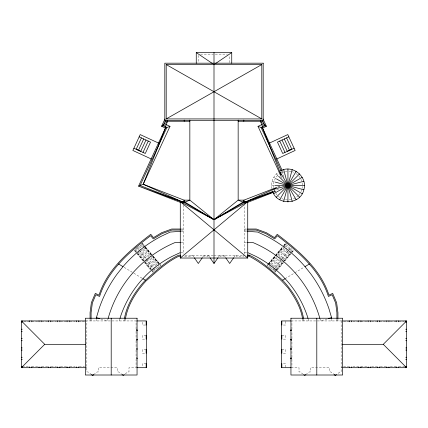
<?xml version="1.0" encoding="UTF-8"?>
<svg xmlns="http://www.w3.org/2000/svg" width="428" height="428" viewBox="0 0 428 428"><rect width="100%" height="100%" fill="white"/><g stroke="black" fill="none" stroke-linecap="round" stroke-linejoin="round"><path stroke-width="0.32" stroke-dasharray="2.14 1.6" d="M220.329 255.216L220.329 256.388L223.352 256.388L223.352 255.216M229.429 62.611L229.429 55.442M236.4 255.211L236.4 256.388L243.42 256.388L243.42 255.211M244.383 253.981L244.383 205.14M285.572 367.32L285.572 363.586L281.838 363.586M285.572 321.31L285.572 325.045L282.459 325.045M291.928 359.408L291.928 367.695L299.012 367.695L299.012 371.948L300.183 371.948L302.735 373.89M291.928 357.278L291.928 350.056M291.928 347.927L291.928 340.704M291.928 338.575L291.928 331.352M291.928 329.223L291.928 320.936L342.213 320.936M331.582 320.93L331.582 319.62M336.911 320.936L336.911 319.031M337.927 320.936L337.927 319.015M341.148 320.936L341.148 371.948L339.971 371.948L336.403 374.666M271.855 188.566C270.442 182.098 273.599 175.068 279.206 171.612M123.901 320.936L124.323 318.972M124.933 320.936L125.345 319.042M119.252 320.93L119.803 319.079M202.642 257.281L204.081 255.216M218.317 257.281L219.762 255.216M233.998 257.281L235.443 255.211M281.651 259.352L272.855 270.769L274.551 268.779M282.052 258.833L288.451 250.53M288.852 250.011L291.249 246.897M267.206 265.2L268.468 263.691M268.886 263.188L283.159 246.111M283.577 245.608L285.257 243.596M268.313 264.418L275.027 256.377M275.45 255.88L282.587 247.336M284.267 245.33L285.941 243.318L282.962 246.796M268.8 264.82L275.514 256.784M275.932 256.281L283.069 247.742M283.491 247.24L286.428 243.725L283.406 247.17M268.629 266.387L269.891 264.884M270.309 264.381L277.446 255.837M277.868 255.339L284.583 247.298M285 246.796L286.68 244.789M269.035 267.58L277.012 258.036M278.692 256.024L284.567 248.994M286.246 246.983L287.926 244.977M269.966 268.361L271.229 266.853M271.646 266.35L278.366 258.314M278.783 257.811L285.497 249.77M285.92 249.267L288.44 246.255M270.956 269.185L272.636 267.174M273.053 266.671L280.19 258.132M280.608 257.629L287.744 249.091M288.167 248.588L289.847 246.576M272.363 269.506L274.043 267.495M274.46 266.997L281.175 258.956M281.597 258.453L290.414 247.903M274.974 268.276L282.111 259.737M282.528 259.234L289.665 250.69M290.082 250.193L292.185 247.678M274.118 270.972L275.798 268.966M276.221 268.463L282.935 260.427M283.352 259.924L290.072 251.883M290.489 251.38L292.586 248.871M274.792 271.539L275.632 270.533M276.049 270.031L282.769 261.99M283.186 261.492L289.906 253.451M290.323 252.948L292.843 249.936M274.856 272.443L276.114 270.935M276.536 270.432L282.833 262.899M284.513 260.887L290.805 253.355M291.227 252.852L293.324 250.337L292.014 251.803M277.644 269.651L293.592 250.562M268.067 264.215L274.878 256.249M275.3 255.751L282.534 247.293M266.633 266.43L267.923 264.948M268.356 264.451L282.978 247.662M274.813 271.555L275.675 270.566M276.103 270.073L282.983 262.171M283.416 261.679L290.296 253.777M93.582 374.666L97.151 371.948L98.328 371.948L98.328 367.695L117.518 367.695L117.518 371.948L118.695 371.948L122.264 374.666M125.265 373.89L127.817 371.948L128.989 371.948L128.989 367.695L136.072 367.695L136.072 359.408M305.736 374.666L309.305 371.948L310.482 371.948L310.482 367.695L329.672 367.695L329.672 371.948L330.849 371.948L334.418 374.666M285.091 278.714L294.186 273.198M294.753 272.85L303.853 267.339M278.098 187.261L280.527 186.164M277.355 187.132L279.832 186.169M273.085 191.3L279.275 188.887M273.861 192.177L276.349 191.209M273.786 191.798L276.916 190.658M327.286 318.93L320.54 320.936A116.175 116.175 0 0 0 320.042 319.085M181.076 231.281L183.617 231.099M244.383 242.623L246.993 242.59M200.502 54.142L213.358 54.142M215.284 54.142L227.498 54.142M271.454 185.517L274.749 185.517M180.974 229.023L183.617 229.023M244.383 229.023L247.026 229.023M181.012 230.034L183.617 230.034M244.383 230.034L246.988 230.034M180.52 252.755L183.617 252.755M244.383 252.755L247.48 252.755M213.342 255.216L184.58 255.211L184.58 256.388L191.6 256.388L191.6 255.211M214 255.216L244.383 255.211M85.787 320.936L136.072 320.936L136.072 329.223M23.781 321.797L29.029 321.797M31.816 321.797L37.723 321.797M41.821 321.797L48.385 321.797M51.173 321.797L56.426 321.797M60.525 321.797L67.089 321.797M69.871 321.797L75.125 321.797M78.565 321.797L84.477 321.797M343.524 321.797L349.435 321.797M352.875 321.797L358.129 321.797M360.911 321.797L367.475 321.797M371.574 321.797L376.827 321.797M379.615 321.797L386.179 321.797M390.277 321.797L396.184 321.797M398.971 321.797L404.219 321.797M145.541 325.045L142.428 325.045L142.428 321.31M146.162 335.402L142.428 335.402L142.428 339.137L146.162 339.137M281.838 335.402L285.572 335.402L285.572 339.137L281.838 339.137M146.162 349.494L142.428 349.494L142.428 353.228L146.162 353.228M281.838 349.494L285.572 349.494L285.572 353.228L281.838 353.228M146.162 363.586L142.428 363.586L142.428 367.32M22.465 366.833L29.029 366.833M31.816 366.833L37.723 366.833M41.821 366.833L47.733 366.833M51.173 366.833L56.426 366.833M60.525 366.833L67.089 366.833M69.871 366.833L75.125 366.833M79.223 366.833L84.477 366.833M343.524 366.833L348.777 366.833M352.875 366.833L358.129 366.833M360.911 366.833L367.475 366.833M371.574 366.833L376.827 366.833M380.267 366.833L386.179 366.833M390.277 366.833L396.184 366.833M398.971 366.833L405.535 366.833M85.787 367.695L86.852 367.695M341.148 367.695L342.213 367.695M181.007 242.59L183.617 242.623M244.383 231.099L246.924 231.281M272.015 181.253L274.562 181.932M100.714 318.93L107.46 320.936A116.175 116.175 0 0 1 107.958 319.085M273.658 177.272L275.942 178.594M124.147 267.339L133.247 272.85M133.814 273.198L142.909 278.714M91.597 374.666L88.029 371.948L86.852 371.948L86.852 320.936M276.279 173.859L278.147 175.726M144.594 247.17L141.582 243.714L144.509 247.24M145.022 247.662L159.644 264.451M160.077 264.948L161.367 266.43M135.986 251.803L134.697 250.321L136.773 252.852M137.704 253.777L144.584 261.679M145.017 262.171L151.897 270.073M152.325 270.566L153.187 271.555M145.039 246.796L142.064 243.313L143.733 245.33M145.466 247.293L152.7 255.751M153.122 256.249L159.933 264.215M142.743 243.596L144.423 245.608M144.841 246.111L159.114 263.188M159.532 263.691L160.794 265.2M145.413 247.336L152.55 255.88M152.973 256.377L159.687 264.418M144.931 247.742L152.068 256.281M152.486 256.784L159.2 264.82M141.32 244.789L143 246.796M143.417 247.298L150.132 255.339M150.554 255.837L157.691 264.381M158.109 264.884L159.371 266.387M140.074 244.977L141.754 246.983M143.434 248.994L149.308 256.024M150.988 258.036L158.965 267.58M139.56 246.255L142.08 249.267M142.503 249.77L149.217 257.811M149.634 258.314L156.354 266.35M156.771 266.853L158.034 268.361M138.153 246.576L139.833 248.588M140.256 249.091L147.393 257.629M147.81 258.132L154.947 266.671M155.364 267.174L157.044 269.185M137.586 247.903L146.403 258.453M146.825 258.956L153.54 266.997M153.957 267.495L155.637 269.506M135.815 247.678L137.918 250.193M138.335 250.69L145.472 259.234M145.889 259.737L153.026 268.276M153.449 268.779L155.129 270.785L146.349 259.352M135.414 248.871L137.511 251.38M137.928 251.883L144.648 259.924M145.065 260.427L151.78 268.463M152.202 268.966L153.882 270.972M135.157 249.936L137.677 252.948M138.094 253.451L144.814 261.492M145.231 261.99L151.951 270.031M152.368 270.533L153.208 271.539M137.195 253.355L143.487 260.887M145.167 262.899L151.464 270.432M151.886 270.935L153.144 272.443M134.408 250.562L150.356 269.651M136.751 246.897L139.148 250.011M139.549 250.53L145.948 258.833M223.919 255.216L225.358 257.281M208.238 255.216L209.683 257.281M192.557 255.211L194.002 257.281M282.432 170.991L284.112 174.624M281.512 171.617L284.369 177.797M281.431 177.01L281.993 178.214M308.197 319.079L308.749 320.93M303.677 318.972L304.099 320.936M302.655 319.042L303.067 320.936M207.671 255.216L207.671 256.388L204.648 256.388L204.648 255.216M198.571 55.442L198.571 62.611M183.617 205.14L183.617 253.981M136.072 331.352L136.072 338.575M136.072 340.704L136.072 347.927M136.072 350.056L136.072 357.278M96.418 319.62L96.418 320.93M91.089 319.031L91.089 320.936M90.073 319.015L90.073 320.936M300.921 179.246A14.418 14.418 0 0 1 302.056 188.443M301.745 189.663A14.418 14.418 0 0 1 300.814 192.001M299.862 193.622A14.418 14.418 0 0 1 298.701 195.109M298.273 195.569A14.418 14.418 0 0 1 295.85 197.57M295.32 197.902A14.418 14.418 0 0 1 292.463 199.207M291.254 199.55A14.418 14.418 0 0 1 288.766 199.908M287.509 199.93A14.418 14.418 0 0 1 285.011 199.635M283.796 199.325A14.418 14.418 0 0 1 281.458 198.394M279.832 197.436A14.418 14.418 0 0 1 278.344 196.281M277.023 194.933A14.418 14.418 0 0 1 275.889 193.429M274.958 191.787A14.418 14.418 0 0 1 274.252 190.043M273.674 187.592A14.418 14.418 0 0 1 280.024 173.468M281.667 172.538A14.418 14.418 0 0 1 283.416 171.831M285.241 171.355A14.418 14.418 0 0 1 287.113 171.125M288.996 171.141A14.418 14.418 0 0 1 290.863 171.403M291.473 171.542A14.418 14.418 0 0 1 294.421 172.639M296.042 173.597A14.418 14.418 0 0 1 297.53 174.758M298.856 176.101A14.418 14.418 0 0 1 299.991 177.604"/><path stroke-width="0.64" d="M210.041 257.795L214 263.477L214 52.58M231.741 63.237L231.741 52.58L196.259 52.58L196.259 63.237M238.155 120.086L238.155 200.138L214 219.666L180.274 201.658L180.274 258.031L247.726 258.031L247.726 201.658L243.002 202.139L238.155 200.138L243.944 200.138L276.734 187.373M243.799 121.252L243.799 120.086M261.797 118.92L261.797 64.569L166.203 64.569L166.203 118.92L261.797 118.92L166.203 64.569M281.838 367.32L281.838 363.586M281.838 353.228L281.838 349.494M281.838 339.137L281.838 335.402M281.838 325.045L281.838 321.31M316.8 375.008L316.8 318.229M331.582 318.967L331.582 317.656L328.913 308.658A127.715 127.715 0 0 0 310.787 273.915L304.656 266.227A127.715 127.715 0 0 0 266.237 236.015L257.726 232.056L247.561 231.323M336.911 318.395L336.911 312.686L335.643 302.987L332.165 294.758L328.415 296.444C320.144 270.202 298.476 251.841 277.376 235.721L274.696 238.931L265.879 233.592L256.11 230.034L247.641 230.034M337.927 318.379L337.927 312.622L336.633 302.719L332.695 293.415L328.961 295.09C320.438 268.779 298.396 250.562 277.232 234.319L274.476 237.615L266.323 232.677L256.292 229.023L247.689 229.023M349.435 367.695L349.435 366.833M349.435 321.797L349.435 320.936M351.565 367.695L351.565 366.833M351.565 321.797L351.565 320.936M358.782 367.695L358.782 366.833M358.782 321.797L358.782 320.936M360.911 367.695L360.911 366.833M360.911 321.797L360.911 320.936M368.134 367.695L368.134 366.833M368.134 321.797L368.134 320.936M370.263 367.695L370.263 366.833M370.263 321.797L370.263 320.936M377.485 367.695L377.485 366.833M377.485 321.797L377.485 320.936M379.615 367.695L379.615 366.833M379.615 321.797L379.615 320.936M386.837 367.695L386.837 366.833M386.837 321.797L386.837 320.936M388.961 367.695L388.961 366.833M388.961 321.797L388.961 320.936M396.184 367.695L396.184 366.833M396.184 321.797L396.184 320.936M398.313 367.695L398.313 366.833M398.313 321.797L398.313 320.936M405.535 367.695L405.535 366.833M405.535 321.797L405.535 320.936M342.871 367.695L406.6 367.695L406.6 320.936L342.871 320.936M272.486 190.92C276.729 205.932 300.568 204.985 303.864 189.786C307.973 176.625 292.153 163.945 280.265 171.002M183.617 202.465L184.056 200.138L189.845 200.138L214 219.666L247.726 201.658L244.318 202.139L214 219.666L183.682 202.139L180.274 201.658L247.726 258.031M183.114 202.241L143.22 184.243L169.991 126.367L165.438 128.036L138.57 186.116L143.22 184.243L165.438 128.036L166.15 124.585L167.696 121.252L167.064 120.268M124.462 318.325C127.089 303.805 135.473 290.88 145.37 280.201C155.835 271.138 165.952 261.208 178.594 255.211L180.477 255.211M125.479 318.411C128.09 304.126 136.355 291.431 146.087 280.918C156.423 271.983 166.385 262.161 178.851 256.222L180.637 256.222M283.673 201.444L292.206 169.59M96.418 318.967L96.418 317.656L99.087 308.658A127.721 127.721 0 0 1 117.213 273.915L123.344 266.227A127.721 127.721 0 0 1 161.763 236.015L170.274 232.056L180.439 231.323M119.984 318.459L120.717 315.992A104.871 104.871 0 0 1 140.641 281.148L146.146 275.241A104.871 104.871 0 0 1 172.184 256.345L179.904 252.755M165.663 120.086L165.122 121.252L189.845 121.252M141.438 137.902L136.184 149.26L140.732 151.362L145.985 140.004M138.458 150.308L143.712 138.95M143.006 152.416L148.259 141.058M164.941 119.021L161.591 126.265L165.438 128.036M165.679 120.054L163.052 125.725L166.899 127.501L140.063 185.517L183.098 202.262M279.698 199.796L296.181 171.237M281.116 174.977L262.562 128.036L261.85 124.585L260.304 121.252L260.936 120.268M202.278 257.795L198.319 263.477L194.36 257.795M214 263.477L217.959 257.795M233.64 257.795L229.681 263.477L225.722 257.795M180.359 230.034L171.89 230.034L162.121 233.592L153.304 238.931L150.624 235.721C129.524 251.841 107.856 270.207 99.585 296.444L95.835 294.758L92.357 302.987L91.089 312.686L91.089 318.395M85.129 367.695L21.4 367.695L44.715 344.315L85.536 344.315M342.464 344.315L383.285 344.315L406.6 320.936M276.279 197.174L299.6 173.859M136.692 330.817L137.313 330.288L136.692 329.753L137.051 330.063M137.051 339.859L136.692 340.169L137.313 339.639L136.692 339.104M136.692 349.521L137.313 348.991L136.692 348.456M136.692 358.873L137.313 358.343L136.692 357.808M291.308 329.753L290.687 330.288L291.308 330.817M290.687 339.639L291.308 340.169L290.687 339.639L291.308 339.104M291.308 348.456L290.687 348.991L291.308 349.521M291.308 357.808L290.687 358.343L291.308 358.873M180.274 258.031L247.726 201.658M167.696 121.252L161.591 126.265L166.15 124.585L169.991 126.367M91.576 374.65L92.587 375.42L93.604 374.65M92.587 375.42L93.133 375.008M124.248 374.666L123.253 375.42L122.242 374.65M305.758 374.65L304.747 375.42L303.73 374.65M334.867 375.008L335.413 375.42L336.424 374.65M215.61 63.478L231.741 52.58M249.406 255.211L247.523 255.211L249.406 255.211C262.048 261.208 272.165 271.138 282.63 280.201L285.091 278.714M304.993 266.649L309.444 263.953M273.658 193.761L302.216 177.272M166.203 118.92L261.797 64.569M258.009 126.367L261.85 124.585L266.409 126.265L262.562 128.036L258.009 126.367L281.153 176.406M269.11 143.23L287.793 134.59L295.138 150.469L276.456 159.109M288.841 136.848L277.462 142.107L282.715 153.47L294.095 148.206M244.886 202.241L275.669 188.357M244.902 202.262L273.085 191.3M247.7 202.358L273.235 192.418M245.009 202.241L273.16 192.022M328.517 318.566L331.582 317.656M273.925 189.272L303.864 181.253M247.646 242.58L252.862 242.51A116.175 116.175 0 0 1 319.871 318.464M238.155 121.252L262.878 121.252M274.749 185.517L304.426 185.517M180.311 229.023L171.708 229.023L161.677 232.677L153.524 237.615L150.768 234.319C129.604 250.562 107.562 268.779 99.039 295.09L95.305 293.415L91.367 302.719L90.073 312.622L90.073 318.379M21.4 367.695L21.4 320.936L85.129 320.936M136.725 320.936L146.536 320.936L146.536 367.695L136.725 367.695M291.275 320.936L281.464 320.936L281.464 367.695L291.275 367.695M21.4 322L22.261 322M405.739 322L406.6 322M21.4 329.223L22.261 329.223M405.739 329.223L406.6 329.223M21.4 331.352L22.261 331.352M405.739 331.352L406.6 331.352M21.4 338.575L22.261 338.575M405.739 338.575L406.6 338.575M21.4 340.704L22.261 340.704M405.739 340.704L406.6 340.704M21.4 347.927L22.261 347.927M405.739 347.927L406.6 347.927M21.4 350.056L22.261 350.056M405.739 350.056L406.6 350.056M21.4 357.278L22.261 357.278M405.739 357.278L406.6 357.278M21.4 359.408L22.261 359.408M405.739 359.408L406.6 359.408M21.4 366.63L22.261 366.63M405.739 366.63L406.6 366.63M247.363 256.222L249.15 256.222C263.969 264.023 276.921 275.375 288.001 287.851C294.576 297.037 300.681 307.09 302.521 318.411M180.354 242.58L175.138 242.51A116.175 116.175 0 0 0 108.129 318.464M180.274 201.658L184.998 202.139L189.845 200.138L189.845 120.086M275.199 182.103L303.864 189.786M96.418 317.656L99.483 318.566M182.991 202.241L138.57 186.116L180.3 202.358M143.22 184.243L184.056 200.138L184.998 202.139L214 219.666L243.002 202.139L243.944 200.138L244.383 202.465M158.89 143.23L140.207 134.59L132.862 150.469L151.544 159.109M139.159 136.848L150.538 142.107L145.285 153.47L133.905 148.206M248.096 252.755L255.816 256.34A104.871 104.871 0 0 1 281.854 275.241L287.359 281.148A104.871 104.871 0 0 1 307.283 315.992L308.016 318.459M276.515 178.92L302.216 193.761M118.556 263.953L123.007 266.649M142.909 278.714L145.37 280.201M196.259 52.58L212.39 63.478M334.396 374.65L335.413 375.42M260.304 121.252L266.409 126.265L263.06 119.021M278.612 176.192L299.6 197.174M383.285 344.315L406.6 367.695M21.4 320.936L44.715 344.315M282.63 280.201C292.527 290.885 300.911 303.805 303.538 318.325M296.181 199.796L280.356 172.382M286.562 137.902L291.816 149.26L287.268 151.362L282.015 140.004M284.288 138.95L289.542 150.308M279.741 141.058L284.995 152.416M262.321 120.054L264.948 125.725L261.101 127.501L281.228 171.013M262.562 128.036L282.154 170.387M283.673 169.59L292.206 201.444M290.949 330.063L290.949 330.507M290.949 339.415L290.949 339.859M290.949 348.772L290.949 349.211M290.949 358.124L290.949 358.562M287.937 169.028L287.937 202.005M184.201 120.086L184.201 121.252M146.162 321.31L146.162 325.045M146.162 335.402L146.162 339.137M146.162 349.494L146.162 353.228M146.162 363.586L146.162 367.32M111.2 318.229L111.2 375.008M78.565 320.936L78.565 321.797M78.565 366.833L78.565 367.695M76.435 320.936L76.435 321.797M76.435 366.833L76.435 367.695M69.218 320.936L69.218 321.797M69.218 366.833L69.218 367.695M67.089 320.936L67.089 321.797M67.089 366.833L67.089 367.695M59.867 320.936L59.867 321.797M59.867 366.833L59.867 367.695M57.737 320.936L57.737 321.797M57.737 366.833L57.737 367.695M50.515 320.936L50.515 321.797M50.515 366.833L50.515 367.695M48.385 320.936L48.385 321.797M48.385 366.833L48.385 367.695M41.163 320.936L41.163 321.797M41.163 366.833L41.163 367.695M39.039 320.936L39.039 321.797M39.039 366.833L39.039 367.695M31.816 320.936L31.816 321.797M31.816 366.833L31.816 367.695M29.687 320.936L29.687 321.797M29.687 366.833L29.687 367.695M22.465 320.936L22.465 321.797M22.465 366.833L22.465 367.695M263.183 63.184L263.183 120.3L164.817 120.3L164.817 63.184L263.183 63.184M290.949 318.229L290.949 375.008L342.651 375.008L342.651 318.229L290.949 318.229M137.051 318.229L85.349 318.229L85.349 375.008L137.051 375.008L137.051 318.229"/></g></svg>
